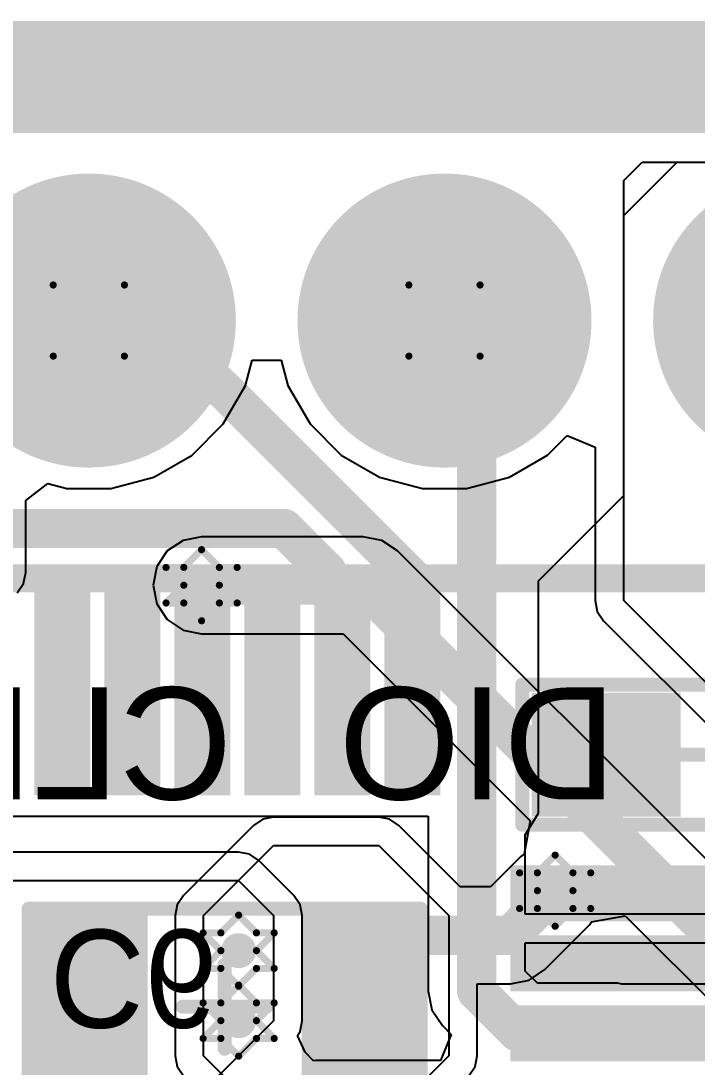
# Model space of a CAD drawing. Header units: millimetres. Extents: x -1.1 to 43.9, y -0.6 to 15.6.
# Drawn here: x 30.45 to 35.27, y 8.17 to 15.64 of the extents above; entities that cross this region are included whole.
import ezdxf

# ---------------------------------------------------------------- set-up
doc = ezdxf.new("R2010")
doc.units = ezdxf.units.MM
for name, color, linetype in [('BottomLayer', 5, 'Continuous'), ('BottomOverlay', 54, 'Continuous'), ('BottomPaste', 16, 'Continuous'), ('BottomSolder', 6, 'Continuous'), ('DrillDrawing', 1, 'Continuous'), ('KeepOutLayer', 6, 'Continuous'), ('Mechanical2', 216, 'Continuous'), ('Mechanical3', 76, 'Continuous'), ('Mechanical4', 56, 'Continuous'), ('Mechanical5', 56, 'Continuous'), ('Mechanical6', 56, 'Continuous'), ('Mechanical7', 56, 'Continuous'), ('MultiLayer', 9, 'Continuous'), ('PadHoleLayer', 156, 'Continuous'), ('TopLayer', 1, 'Continuous'), ('TopPaste', 8, 'Continuous'), ('TopSolder', 216, 'Continuous'), ('ViaHoleLayer', 16, 'Continuous')]:
    doc.layers.add(name, color=color, linetype=linetype)
doc.styles.add('Arial', font='', dxfattribs={"height": 0.2})
doc.styles.get('Arial').set_extended_font_data('Arial')

# ---------------------------------------------------------------- blocks, each defined once
blk = doc.blocks.new('LQFP48_STM_53')
at = {"layer": 'TopLayer'}
for points in [[(0.0999998, 4.950000259999999), (0.3999992, 4.950000259999999), (0.3999992, 3.50000062), (0.0999998, 3.50000062)], [(0.5999987999999999, 4.950000259999999), (0.8999982, 4.950000259999999), (0.8999982, 3.50000062), (0.5999987999999999, 3.50000062)], [(1.10000034, 4.950000259999999), (1.39999974, 4.950000259999999), (1.39999974, 3.50000062), (1.10000034, 3.50000062)], [(1.59999934, 4.950000259999999), (1.89999874, 4.950000259999999), (1.89999874, 3.50000062), (1.59999934, 3.50000062)], [(2.10000088, 4.950000259999999), (2.40000028, 4.950000259999999), (2.40000028, 3.50000062), (2.10000088, 3.50000062)], [(2.59999988, 4.950000259999999), (2.89999928, 4.950000259999999), (2.89999928, 3.50000062), (2.59999988, 3.50000062)], [(3.50000062, 2.59999988), (3.50000062, 2.89999928), (4.950000259999999, 2.89999928), (4.950000259999999, 2.59999988)], [(3.50000062, 2.10000088), (3.50000062, 2.40000028), (4.950000259999999, 2.40000028), (4.950000259999999, 2.10000088)], [(3.50000062, 1.60000188), (3.50000062, 1.90000128), (4.950000259999999, 1.90000128), (4.950000259999999, 1.60000188)]]:
    blk.add_hatch(color=1, dxfattribs=at).paths.add_polyline_path(points)
at = {"layer": 'TopPaste'}
for points in [[(0.0999998, 4.950000259999999), (0.3999992, 4.950000259999999), (0.3999992, 3.50000062), (0.0999998, 3.50000062)], [(0.5999987999999999, 4.950000259999999), (0.8999982, 4.950000259999999), (0.8999982, 3.50000062), (0.5999987999999999, 3.50000062)], [(1.10000034, 4.950000259999999), (1.39999974, 4.950000259999999), (1.39999974, 3.50000062), (1.10000034, 3.50000062)], [(1.59999934, 4.950000259999999), (1.89999874, 4.950000259999999), (1.89999874, 3.50000062), (1.59999934, 3.50000062)], [(2.10000088, 4.950000259999999), (2.40000028, 4.950000259999999), (2.40000028, 3.50000062), (2.10000088, 3.50000062)], [(2.59999988, 4.950000259999999), (2.89999928, 4.950000259999999), (2.89999928, 3.50000062), (2.59999988, 3.50000062)], [(3.50000062, 2.59999988), (3.50000062, 2.89999928), (4.950000259999999, 2.89999928), (4.950000259999999, 2.59999988)], [(3.50000062, 2.10000088), (3.50000062, 2.40000028), (4.950000259999999, 2.40000028), (4.950000259999999, 2.10000088)], [(3.50000062, 1.60000188), (3.50000062, 1.90000128), (4.950000259999999, 1.90000128), (4.950000259999999, 1.60000188)]]:
    blk.add_hatch(color=8, dxfattribs=at).paths.add_polyline_path(points)
at = {"layer": 'TopSolder'}
for points in [[(0.0499999, 5.00000016), (0.4499991, 5.00000016), (0.4499991, 3.45000072), (0.0499999, 3.45000072)], [(0.5499989, 5.00000016), (0.9499980999999998, 5.00000016), (0.9499980999999998, 3.45000072), (0.5499989, 3.45000072)], [(1.05000044, 5.00000016), (1.44999964, 5.00000016), (1.44999964, 3.45000072), (1.05000044, 3.45000072)], [(1.54999944, 5.00000016), (1.94999864, 5.00000016), (1.94999864, 3.45000072), (1.54999944, 3.45000072)], [(2.05000098, 5.00000016), (2.45000018, 5.00000016), (2.45000018, 3.45000072), (2.05000098, 3.45000072)], [(2.54999998, 5.00000016), (2.94999918, 5.00000016), (2.94999918, 3.45000072), (2.54999998, 3.45000072)], [(3.45000072, 2.54999998), (3.45000072, 2.94999918), (5.00000016, 2.94999918), (5.00000016, 2.54999998)], [(3.45000072, 2.05000098), (3.45000072, 2.45000018), (5.00000016, 2.45000018), (5.00000016, 2.05000098)], [(3.45000072, 1.55000198), (3.45000072, 1.95000118), (5.00000016, 1.95000118), (5.00000016, 1.55000198)]]:
    blk.add_hatch(color=216, dxfattribs=at).paths.add_polyline_path(points)
at = {"layer": 'Mechanical4', "const_width": 0.1999996}
blk.add_lwpolyline([(-5.00000016, 5.00000016), (5.00000016, 5.00000016)], dxfattribs=at)
at = {"layer": 'Mechanical6', "const_width": 0.1999996}
blk.add_lwpolyline([(-5.00000016, 5.00000016), (5.00000016, 5.00000016)], dxfattribs=at)
blk = doc.blocks.new('4X1_PINOUT_76')
at = {"layer": 'BottomLayer'}
h = blk.add_hatch(color=5, dxfattribs=at)
edge = h.paths.add_edge_path()
edge.add_arc((-3.81, 0), 1.00000054, 0, 360)
h = blk.add_hatch(color=5, dxfattribs=at)
edge = h.paths.add_edge_path()
edge.add_arc((-1.27, 0), 1.00000054, 0, 360)
h = blk.add_hatch(color=5, dxfattribs=at)
edge = h.paths.add_edge_path()
edge.add_arc((1.27, 0), 1.00000054, 0, 360)
h = blk.add_hatch(color=5, dxfattribs=at)
edge = h.paths.add_edge_path()
edge.add_arc((3.81, 0), 1.00000054, 0, 360)
at = {"layer": 'BottomSolder'}
h = blk.add_hatch(color=6, dxfattribs=at)
edge = h.paths.add_edge_path()
edge.add_arc((-3.81, 0), 1.05000044, 0, 360)
h = blk.add_hatch(color=6, dxfattribs=at)
edge = h.paths.add_edge_path()
edge.add_arc((-1.27, 0), 1.05000044, 0, 360)
h = blk.add_hatch(color=6, dxfattribs=at)
edge = h.paths.add_edge_path()
edge.add_arc((1.27, 0), 1.05000044, 0, 360)
h = blk.add_hatch(color=6, dxfattribs=at)
edge = h.paths.add_edge_path()
edge.add_arc((3.81, 0), 1.05000044, 0, 360)
at = {"layer": 'MultiLayer'}
h = blk.add_hatch(color=9, dxfattribs=at)
edge = h.paths.add_edge_path()
edge.add_arc((-3.81, 0), 1.00000054, 0, 360)
h = blk.add_hatch(color=9, dxfattribs=at)
edge = h.paths.add_edge_path()
edge.add_arc((-1.27, 0), 1.00000054, 0, 360)
h = blk.add_hatch(color=9, dxfattribs=at)
edge = h.paths.add_edge_path()
edge.add_arc((1.27, 0), 1.00000054, 0, 360)
h = blk.add_hatch(color=9, dxfattribs=at)
edge = h.paths.add_edge_path()
edge.add_arc((3.81, 0), 1.00000054, 0, 360)
at = {"layer": 'PadHoleLayer'}
h = blk.add_hatch(color=156, dxfattribs=at)
edge = h.paths.add_edge_path()
edge.add_arc((-3.81, 0), 0.52500022, 0, 360)
h = blk.add_hatch(color=156, dxfattribs=at)
edge = h.paths.add_edge_path()
edge.add_arc((-1.27, 0), 0.52500022, 0, 360)
h = blk.add_hatch(color=156, dxfattribs=at)
edge = h.paths.add_edge_path()
edge.add_arc((1.27, 0), 0.52500022, 0, 360)
h = blk.add_hatch(color=156, dxfattribs=at)
edge = h.paths.add_edge_path()
edge.add_arc((3.81, 0), 0.52500022, 0, 360)
at = {"layer": 'TopLayer'}
h = blk.add_hatch(color=1, dxfattribs=at)
edge = h.paths.add_edge_path()
edge.add_arc((-3.81, 0), 1.00000054, 0, 360)
h = blk.add_hatch(color=1, dxfattribs=at)
edge = h.paths.add_edge_path()
edge.add_arc((-1.27, 0), 1.00000054, 0, 360)
h = blk.add_hatch(color=1, dxfattribs=at)
edge = h.paths.add_edge_path()
edge.add_arc((1.27, 0), 1.00000054, 0, 360)
h = blk.add_hatch(color=1, dxfattribs=at)
edge = h.paths.add_edge_path()
edge.add_arc((3.81, 0), 1.00000054, 0, 360)
at = {"layer": 'TopSolder'}
h = blk.add_hatch(color=216, dxfattribs=at)
edge = h.paths.add_edge_path()
edge.add_arc((-3.81, 0), 1.05000044, 0, 360)
h = blk.add_hatch(color=216, dxfattribs=at)
edge = h.paths.add_edge_path()
edge.add_arc((-1.27, 0), 1.05000044, 0, 360)
h = blk.add_hatch(color=216, dxfattribs=at)
edge = h.paths.add_edge_path()
edge.add_arc((1.27, 0), 1.05000044, 0, 360)
h = blk.add_hatch(color=216, dxfattribs=at)
edge = h.paths.add_edge_path()
edge.add_arc((3.81, 0), 1.05000044, 0, 360)
blk = doc.blocks.new('CAP_0805_B_91')
at = {"layer": 'BottomLayer'}
for points in [[(-0.5999975299999999, 0.6499999699999999), (-0.5999975300000001, -0.6499999700000001), (-1.29999867, -0.6499999699999999), (-1.29999867, 0.6499999700000001)], [(1.30000121, 0.6499999699999999), (1.30000121, -0.6499999700000001), (0.6000000699999999, -0.6499999699999999), (0.6000000700000001, 0.6499999700000001)]]:
    blk.add_hatch(color=5, dxfattribs=at).paths.add_polyline_path(points)
at = {"layer": 'BottomPaste'}
for points in [[(-0.5999975299999999, 0.6499999699999999), (-0.5999975300000001, -0.6499999700000001), (-1.29999867, -0.6499999699999999), (-1.29999867, 0.6499999700000001)], [(1.30000121, 0.6499999699999999), (1.30000121, -0.6499999700000001), (0.6000000699999999, -0.6499999699999999), (0.6000000700000001, 0.6499999700000001)]]:
    blk.add_hatch(color=16, dxfattribs=at).paths.add_polyline_path(points)
at = {"layer": 'BottomSolder'}
for points in [[(-0.5499976299999998, 0.69999987), (-0.5499976300000001, -0.69999987), (-1.34999857, -0.69999987), (-1.34999857, 0.69999987)], [(1.35000111, 0.69999987), (1.35000111, -0.69999987), (0.5500001699999998, -0.69999987), (0.5500001700000001, 0.69999987)]]:
    blk.add_hatch(color=6, dxfattribs=at).paths.add_polyline_path(points)
at = {"layer": 'Mechanical3', "const_width": 0.0999998}
for points in [[(-1.10000034, -0.7000011399999999), (-1.10000034, 0.7000011399999999)], [(-1.10000034, 0.7000011399999999), (1.10000034, 0.7000011399999999)], [(1.10000034, -0.7000011399999999), (1.10000034, 0.7000011399999999)], [(-1.10000034, -0.7000011399999999), (1.10000034, -0.7000011399999999)]]:
    blk.add_lwpolyline(points, dxfattribs=at)
at = {"layer": 'Mechanical3', "const_width": 0.0499999}
for points in [[(-1.12499902, 0.7000011399999999, 1), (-1.07500166, 0.7000011399999999, 1)], [(-1.12499902, 0.7000011399999999, 1), (-1.07500166, 0.7000011399999999, 1)], [(1.07500166, 0.7000011399999999, 1), (1.12499902, 0.7000011399999999, 1)], [(1.07500166, 0.7000011399999999, 1), (1.12499902, 0.7000011399999999, 1)], [(-1.12499902, -0.7000011399999999, 1), (-1.07500166, -0.7000011399999999, 1)], [(-1.12499902, -0.7000011399999999, 1), (-1.07500166, -0.7000011399999999, 1)], [(1.07500166, -0.7000011399999999, 1), (1.12499902, -0.7000011399999999, 1)], [(1.07500166, -0.7000011399999999, 1), (1.12499902, -0.7000011399999999, 1)]]:
    blk.add_lwpolyline(points, format="xyb", close=True, dxfattribs=at)
at = {"layer": 'Mechanical5', "const_width": 0.0999998}
for points in [[(-1.39999974, 0.7000011399999999), (1.39999974, 0.7000011399999999)], [(-1.39999974, -0.7000011399999999), (-1.39999974, 0.7000011399999999)], [(1.39999974, -0.7000011399999999), (1.39999974, 0.7000011399999999)], [(0, -0.2999994), (0, 0.2999994)], [(-0.2999994, 0), (0.2999994, 0)], [(-1.39999974, -0.7000011399999999), (1.39999974, -0.7000011399999999)]]:
    blk.add_lwpolyline(points, dxfattribs=at)
at = {"layer": 'Mechanical5', "const_width": 0.0499999}
for points in [[(-1.42499842, 0.7000011399999999, 1), (-1.37500106, 0.7000011399999999, 1)], [(-1.42499842, 0.7000011399999999, 1), (-1.37500106, 0.7000011399999999, 1)], [(1.37500106, 0.7000011399999999, 1), (1.42499842, 0.7000011399999999, 1)], [(1.37500106, 0.7000011399999999, 1), (1.42499842, 0.7000011399999999, 1)], [(-0.02499868, 0.2999994, 1), (0.02499868, 0.2999994, 1)], [(-0.32499808, 0, 1), (-0.27500072, 0, 1)], [(0.27500072, 0, 1), (0.32499808, 0, 1)], [(-0.02499868, -0.2999994, 1), (0.02499868, -0.2999994, 1)], [(-1.42499842, -0.7000011399999999, 1), (-1.37500106, -0.7000011399999999, 1)], [(-1.42499842, -0.7000011399999999, 1), (-1.37500106, -0.7000011399999999, 1)], [(1.37500106, -0.7000011399999999, 1), (1.42499842, -0.7000011399999999, 1)], [(1.37500106, -0.7000011399999999, 1), (1.42499842, -0.7000011399999999, 1)]]:
    blk.add_lwpolyline(points, format="xyb", close=True, dxfattribs=at)
at = {"layer": 'Mechanical7', "const_width": 0.0999998}
for points in [[(-1.39999974, 0.7000011399999999), (1.39999974, 0.7000011399999999)], [(-1.39999974, -0.7000011399999999), (-1.39999974, 0.7000011399999999)], [(1.39999974, -0.7000011399999999), (1.39999974, 0.7000011399999999)], [(-1.39999974, -0.7000011399999999), (1.39999974, -0.7000011399999999)]]:
    blk.add_lwpolyline(points, dxfattribs=at)
at = {"layer": 'Mechanical7', "const_width": 0.0499999}
for points in [[(-1.42499842, 0.7000011399999999, 1), (-1.37500106, 0.7000011399999999, 1)], [(-1.42499842, 0.7000011399999999, 1), (-1.37500106, 0.7000011399999999, 1)], [(1.37500106, 0.7000011399999999, 1), (1.42499842, 0.7000011399999999, 1)], [(1.37500106, 0.7000011399999999, 1), (1.42499842, 0.7000011399999999, 1)], [(-1.42499842, -0.7000011399999999, 1), (-1.37500106, -0.7000011399999999, 1)], [(-1.42499842, -0.7000011399999999, 1), (-1.37500106, -0.7000011399999999, 1)], [(1.37500106, -0.7000011399999999, 1), (1.42499842, -0.7000011399999999, 1)], [(1.37500106, -0.7000011399999999, 1), (1.42499842, -0.7000011399999999, 1)]]:
    blk.add_lwpolyline(points, format="xyb", close=True, dxfattribs=at)
at = {"layer": 'Mechanical7', "text_generation_flag": 2}
blk.add_text('C6', height=0.7000011399999999, rotation=180, dxfattribs=at).set_placement((-1.25000258, 0.5500039800000001))
blk = doc.blocks.new('CAP_0603_92')
at = {"layer": 'TopLayer'}
for points in [[(-0.3175, 0.3937), (-0.3175, -0.3937), (-1.2827, -0.3937), (-1.2827, 0.3937)], [(1.2827, 0.3937), (1.2827, -0.3937), (0.3175, -0.3937), (0.3175, 0.3937)]]:
    blk.add_hatch(color=1, dxfattribs=at).paths.add_polyline_path(points)
at = {"layer": 'TopPaste'}
for points in [[(-0.3175, 0.3937), (-0.3175, -0.3937), (-1.2827, -0.3937), (-1.2827, 0.3937)], [(1.2827, 0.3937), (1.2827, -0.3937), (0.3175, -0.3937), (0.3175, 0.3937)]]:
    blk.add_hatch(color=8, dxfattribs=at).paths.add_polyline_path(points)
at = {"layer": 'TopSolder'}
for points in [[(-0.2675001, 0.4436999), (-0.2675001, -0.4436999), (-1.3326999, -0.4436999), (-1.3326999, 0.4436999)], [(1.3326999, 0.4436999), (1.3326999, -0.4436999), (0.2675001, -0.4436999), (0.2675001, 0.4436999)]]:
    blk.add_hatch(color=216, dxfattribs=at).paths.add_polyline_path(points)
at = {"layer": 'Mechanical2', "const_width": 0.0999998}
for points in [[(-1.00000054, 0.499999), (-1.00000054, -0.499999)], [(1.00000054, 0.499999), (-1.00000054, 0.499999)], [(1.00000054, 0.499999), (1.00000054, -0.499999)], [(1.00000054, -0.499999), (-1.00000054, -0.499999)]]:
    blk.add_lwpolyline(points, dxfattribs=at)
at = {"layer": 'Mechanical2', "const_width": 0.0499999}
for points in [[(-1.02499922, 0.499999, 1), (-0.97500186, 0.499999, 1)], [(-1.02499922, 0.499999, 1), (-0.97500186, 0.499999, 1)], [(0.97500186, 0.499999, 1), (1.02499922, 0.499999, 1)], [(0.97500186, 0.499999, 1), (1.02499922, 0.499999, 1)], [(-1.02499922, -0.499999, 1), (-0.97500186, -0.499999, 1)], [(-1.02499922, -0.499999, 1), (-0.97500186, -0.499999, 1)], [(0.97500186, -0.499999, 1), (1.02499922, -0.499999, 1)], [(0.97500186, -0.499999, 1), (1.02499922, -0.499999, 1)]]:
    blk.add_lwpolyline(points, format="xyb", close=True, dxfattribs=at)
at = {"layer": 'Mechanical4', "const_width": 0.0999998}
for points in [[(1.39999974, 0.499999), (-1.39999974, 0.499999)], [(-1.39999974, 0.499999), (-1.39999974, -0.499999)], [(1.39999974, 0.499999), (1.39999974, -0.499999)], [(0, 0.2999994), (0, -0.2999994)], [(0.2999994, 0), (-0.2999994, 0)], [(1.39999974, -0.499999), (-1.39999974, -0.499999)]]:
    blk.add_lwpolyline(points, dxfattribs=at)
at = {"layer": 'Mechanical4', "const_width": 0.0499999}
for points in [[(-1.42499842, 0.499999, 1), (-1.37500106, 0.499999, 1)], [(-1.42499842, 0.499999, 1), (-1.37500106, 0.499999, 1)], [(1.37500106, 0.499999, 1), (1.42499842, 0.499999, 1)], [(1.37500106, 0.499999, 1), (1.42499842, 0.499999, 1)], [(-0.02499868, 0.2999994, 1), (0.02499868, 0.2999994, 1)], [(-0.32499808, 0, 1), (-0.27500072, 0, 1)], [(0.27500072, 0, 1), (0.32499808, 0, 1)], [(-0.02499868, -0.2999994, 1), (0.02499868, -0.2999994, 1)], [(-1.42499842, -0.499999, 1), (-1.37500106, -0.499999, 1)], [(-1.42499842, -0.499999, 1), (-1.37500106, -0.499999, 1)], [(1.37500106, -0.499999, 1), (1.42499842, -0.499999, 1)], [(1.37500106, -0.499999, 1), (1.42499842, -0.499999, 1)]]:
    blk.add_lwpolyline(points, format="xyb", close=True, dxfattribs=at)
at = {"layer": 'Mechanical6', "const_width": 0.0999998}
for points in [[(1.39999974, 0.499999), (-1.39999974, 0.499999)], [(-1.39999974, 0.499999), (-1.39999974, -0.499999)], [(1.39999974, 0.499999), (1.39999974, -0.499999)], [(1.39999974, -0.499999), (-1.39999974, -0.499999)]]:
    blk.add_lwpolyline(points, dxfattribs=at)
at = {"layer": 'Mechanical6', "const_width": 0.0499999}
for points in [[(-1.42499842, 0.499999, 1), (-1.37500106, 0.499999, 1)], [(-1.42499842, 0.499999, 1), (-1.37500106, 0.499999, 1)], [(1.37500106, 0.499999, 1), (1.42499842, 0.499999, 1)], [(1.37500106, 0.499999, 1), (1.42499842, 0.499999, 1)], [(-1.42499842, -0.499999, 1), (-1.37500106, -0.499999, 1)], [(-1.42499842, -0.499999, 1), (-1.37500106, -0.499999, 1)], [(1.37500106, -0.499999, 1), (1.42499842, -0.499999, 1)], [(1.37500106, -0.499999, 1), (1.42499842, -0.499999, 1)]]:
    blk.add_lwpolyline(points, format="xyb", close=True, dxfattribs=at)
at = {"layer": 'Mechanical6'}
blk.add_text('C5', height=0.499999, dxfattribs=at).set_placement((-1.00000054, -0.3999992))

msp = doc.modelspace()

# ---------------------------------------------------------------- hatches: boundary and pattern name
at = {"layer": 'BottomLayer'}
h = msp.add_hatch(color=5, dxfattribs=at)
edge = h.paths.add_edge_path()
edge.add_arc((31.73529848, 11.61000218), 0.12499848, 0, 360)
h = msp.add_hatch(color=5, dxfattribs=at)
edge = h.paths.add_edge_path()
edge.add_arc((34.2605106, 9.42840888), 0.12499848, 0, 360)
h = msp.add_hatch(color=5, dxfattribs=at)
edge = h.paths.add_edge_path()
edge.add_arc((31.9999995, 8.99999978), 0.12499848, 0, 360)
h = msp.add_hatch(color=5, dxfattribs=at)
edge = h.paths.add_edge_path()
edge.add_arc((31.9999995, 8.500000779999999), 0.12499848, 0, 360)
at = {"layer": 'TopLayer'}
h = msp.add_hatch(color=1, dxfattribs=at)
edge = h.paths.add_edge_path()
edge.add_arc((31.73529848, 11.61000218), 0.12499848, 0, 360)
h = msp.add_hatch(color=1, dxfattribs=at)
edge = h.paths.add_edge_path()
edge.add_arc((34.2605106, 9.42840888), 0.12499848, 0, 360)
h = msp.add_hatch(color=1, dxfattribs=at)
edge = h.paths.add_edge_path()
edge.add_arc((31.9999995, 8.99999978), 0.12499848, 0, 360)
h = msp.add_hatch(color=1, dxfattribs=at)
edge = h.paths.add_edge_path()
edge.add_arc((31.9999995, 8.500000779999999), 0.12499848, 0, 360)
at = {"layer": 'ViaHoleLayer'}
h = msp.add_hatch(color=16, dxfattribs=at)
edge = h.paths.add_edge_path()
edge.add_arc((31.73529848, 11.61000218), 0.07499858, 0, 360)
h = msp.add_hatch(color=16, dxfattribs=at)
edge = h.paths.add_edge_path()
edge.add_arc((34.2605106, 9.42840888), 0.07499858, 0, 360)
h = msp.add_hatch(color=16, dxfattribs=at)
edge = h.paths.add_edge_path()
edge.add_arc((31.9999995, 8.99999978), 0.07499858, 0, 360)
h = msp.add_hatch(color=16, dxfattribs=at)
edge = h.paths.add_edge_path()
edge.add_arc((31.9999995, 8.500000779999999), 0.07499858, 0, 360)

# ---------------------------------------------------------------- linework, layer by layer
at = {"layer": 'BottomLayer'}
for p, q in [((34.74999908, 14.2499969), (35.13213954, 14.6321399)), ((35.13213954, 14.6321399), (36.8678587, 14.6321399)), ((34.74999908, 11.49999986), (34.74999908, 14.2499969)), ((32.0482214, 13.0368167), (32.09647124, 13.21689)), ((32.09647124, 13.21689), (32.30352696, 13.21689)), ((32.30352696, 13.21689), (32.3517768, 13.0368167)), ((31.89023848, 12.7631825), (32.0482214, 13.0368167)), ((32.3517768, 13.0368167), (32.50975972, 12.7631825)), ((31.66681754, 12.53976156), (31.89023848, 12.7631825)), ((32.50975972, 12.7631825), (32.73318066, 12.53976156)), ((34.20681754, 12.53976156), (34.34608066, 12.67902468)), ((34.34608066, 12.67902468), (34.54608026, 12.59618004)), ((34.54608026, 12.59618004), (34.54608026, 11.49999986)), ((31.39318334, 12.38177864), (31.66681754, 12.53976156)), ((32.73318066, 12.53976156), (33.00681486, 12.38177864)), ((33.93318334, 12.38177864), (34.20681754, 12.53976156)), ((30.47891796, 12.21426564), (30.63758922, 12.33602054)), ((30.63758922, 12.33602054), (30.77201618, 12.3000008)), ((31.08798202, 12.3000008), (31.39318334, 12.38177864)), ((33.00681486, 12.38177864), (33.31201618, 12.3000008)), ((33.62798202, 12.3000008), (33.93318334, 12.38177864)), ((30.77201618, 12.3000008), (31.08798202, 12.3000008)), ((33.31201618, 12.3000008), (33.62798202, 12.3000008)), ((30.47891796, 11.69999946), (30.47891796, 12.21426564)), ((31.73529848, 11.95666138), (31.60263682, 11.93027332)), ((32.89000026, 11.95666138), (31.73529848, 11.95666138)), ((33.02266192, 11.93027332), (32.89000026, 11.95666138)), ((31.60263682, 11.93027332), (31.49017324, 11.85512742)), ((33.1351255, 11.85512742), (33.02266192, 11.93027332)), ((31.49017324, 11.85512742), (31.41502734, 11.74266384)), ((36.24512436, 8.74512856), (33.1351255, 11.85512742)), ((31.41502734, 11.74266384), (31.38863928, 11.61000218)), ((30.46339602, 11.62196304), (30.47891796, 11.69999946)), ((30.4191924, 11.5558062), (30.46339602, 11.62196304)), ((31.38863928, 11.61000218), (31.41502734, 11.47734052)), ((31.41502734, 11.47734052), (31.49017324, 11.36487694)), ((34.54608026, 11.49999986), (34.5616022, 11.42196344)), ((36.49999811999999, 9.750000819999999), (34.74999908, 11.49999986)), ((31.49017324, 11.36487694), (31.60263682, 11.28973104)), ((34.5616022, 11.42196344), (34.60580582, 11.3558066)), ((31.60263682, 11.28973104), (31.73529848, 11.26334298)), ((34.60580582, 11.3558066), (36.35580486, 9.605807559999999)), ((31.73529848, 11.26334298), (32.74640898, 11.26334298)), ((32.74640898, 11.26334298), (34.08182667999999, 9.92792528)), ((32.17196258, 9.9383977), (32.10580574, 9.89419408)), ((32.249999, 9.95392218), (32.17196258, 9.9383977)), ((32.2500117, 9.953919639999999), (32.249999, 9.95392218)), ((33.00000004, 9.953919639999999), (32.2500117, 9.953919639999999)), ((33.07803646, 9.9383977), (33.00000004, 9.953919639999999)), ((33.1441933, 9.89419408), (33.07803646, 9.9383977)), ((32.10580574, 9.89419408), (31.60580673999999, 9.39419508)), ((33.58172608, 9.4566613), (33.1441933, 9.89419408)), ((34.08182667999999, 9.92792528), (34.03815646, 9.688751259999998)), ((31.75, 9.25000182), (32.249999, 9.750000819999999)), ((32.249999, 9.750000819999999), (33.00000004, 9.750000819999999)), ((33.00000004, 9.750000819999999), (33.49999904, 9.25000182)), ((34.01538536, 9.67353412), (33.79851254, 9.4566613)), ((34.03815646, 9.688751259999998), (34.01538536, 9.67353412)), ((33.79851254, 9.4566613), (33.58172608, 9.4566613)), ((31.60580673999999, 9.39419508), (31.56160312, 9.32803824)), ((31.56160312, 9.32803824), (31.54608117999999, 9.25000182)), ((31.54608117999999, 9.25000182), (31.54608117999999, 8.24999874)), ((31.75, 8.24999874), (31.75, 9.25000182)), ((33.49999904, 9.25000182), (33.49999904, 8.24999874)), ((34.50563584, 9.183283639999999), (34.52085298, 9.20605474)), ((34.52085298, 9.20605474), (34.760027, 9.24972496)), ((34.760027, 9.24972496), (35.65333991999999, 8.35641204)), ((34.18722906, 8.864876859999999), (34.50563584, 9.183283639999999)), ((34.07476548, 8.789730959999998), (34.18722906, 8.864876859999999)), ((33.70391786, 8.24999874), (33.70391786, 8.7633429)), ((33.70391786, 8.7633429), (33.94210382, 8.7633429)), ((33.94210382, 8.7633429), (34.07476548, 8.789730959999998)), ((31.54608117999999, 8.24999874), (31.56160312, 8.171962319999999)), ((32.10833558, 7.89166316), (31.75, 8.24999874)), ((33.49999904, 8.24999874), (33.07417312, 7.824172819999999)), ((33.68839592, 8.171962319999999), (33.70391786, 8.24999874)), ((31.56160312, 8.171962319999999), (31.60580673999999, 8.10580548)), ((33.6441923, 8.10580548), (33.68839592, 8.171962319999999))]:
    msp.add_line(p, q, dxfattribs=at)
at = {"layer": 'BottomLayer', "const_width": 0.27999944}
for points in [[(31.73529848, 11.61000218), (32.89000026, 11.61000218)], [(32.89000026, 11.61000218), (35.99999912, 8.50000332)], [(33.94210382, 9.1100021), (34.2605106, 9.42840888)], [(32.85000034, 8.899999979999999), (33.06000246, 9.1100021)], [(33.06000246, 9.1100021), (33.94210382, 9.1100021)], [(32.85000034, 8.60000058), (32.85000034, 8.899999979999999)]]:
    msp.add_lwpolyline(points, dxfattribs=at)
at = {"layer": 'BottomLayer', "const_width": 0.13999972}
for points in [[(31.66529862, 11.61000218, 1), (31.80529834, 11.61000218, 1)], [(32.8200004, 11.61000218, 1), (32.96000012, 11.61000218, 1)], [(32.8200004, 11.61000218, 1), (32.96000012, 11.61000218, 1)], [(34.19051074, 9.42840888, 1), (34.33051046, 9.42840888, 1)], [(32.9900026, 9.1100021, 1), (33.13000232, 9.1100021, 1)], [(32.9900026, 9.1100021, 1), (33.13000232, 9.1100021, 1)], [(33.87210396, 9.1100021, 1), (34.01210368, 9.1100021, 1)], [(33.87210396, 9.1100021, 1), (34.01210368, 9.1100021, 1)], [(32.78000048, 8.899999979999999, 1), (32.9200002, 8.899999979999999, 1)], [(32.78000048, 8.899999979999999, 1), (32.9200002, 8.899999979999999, 1)], [(32.78000048, 8.60000058, 1), (32.9200002, 8.60000058, 1)]]:
    msp.add_lwpolyline(points, format="xyb", close=True, dxfattribs=at)
at = {"layer": 'DrillDrawing'}
for points, const_width in [([(0, 15.24), (43.46999941999999, 15.24)], 0.1999996), ([(30.6759991, 13.75400094), (31.1839991, 13.75400094)], 0.0508), ([(30.6759991, 13.24600094), (30.6759991, 13.75400094)], 0.0508), ([(31.1839991, 13.24600094), (31.1839991, 13.75400094)], 0.0508), ([(33.2159991, 13.75400094), (33.7239991, 13.75400094)], 0.0508), ([(33.2159991, 13.24600094), (33.2159991, 13.75400094)], 0.0508), ([(33.7239991, 13.24600094), (33.7239991, 13.75400094)], 0.0508), ([(30.6759991, 13.24600094), (31.1839991, 13.24600094)], 0.0508), ([(33.2159991, 13.24600094), (33.7239991, 13.24600094)], 0.0508), ([(31.60829847999999, 11.73700218), (31.73529848, 11.86400218)], 0.0508), ([(31.73529848, 11.86400218), (31.86229848, 11.73700218)], 0.0508), ([(31.48129848, 11.73700218), (31.60829847999999, 11.61000218)], 0.0508), ([(31.48129848, 11.73700218), (31.60829847999999, 11.73700218)], 0.0508), ([(31.86229848, 11.73700218), (31.98929848, 11.73700218)], 0.0508), ([(31.86229848, 11.61000218), (31.98929848, 11.73700218)], 0.0508), ([(31.48129848, 11.48300218), (31.60829847999999, 11.61000218)], 0.0508), ([(31.86229848, 11.61000218), (31.98929848, 11.48300218)], 0.0508), ([(31.48129848, 11.48300218), (31.60829847999999, 11.48300218)], 0.0508), ([(31.60829847999999, 11.48300218), (31.73529848, 11.35600218)], 0.0508), ([(31.73529848, 11.35600218), (31.86229848, 11.48300218)], 0.0508), ([(31.86229848, 11.48300218), (31.98929848, 11.48300218)], 0.0508), ([(34.1335106, 9.55540888), (34.2605106, 9.68240888)], 0.0508), ([(34.2605106, 9.68240888), (34.3875106, 9.55540888)], 0.0508), ([(34.0065106, 9.55540888), (34.1335106, 9.42840888)], 0.0508), ([(34.0065106, 9.55540888), (34.1335106, 9.55540888)], 0.0508), ([(34.3875106, 9.55540888), (34.51451059999999, 9.55540888)], 0.0508), ([(34.3875106, 9.42840888), (34.51451059999999, 9.55540888)], 0.0508), ([(34.0065106, 9.30140888), (34.1335106, 9.42840888)], 0.0508), ([(34.3875106, 9.42840888), (34.51451059999999, 9.30140888)], 0.0508), ([(31.8729995, 9.12699978), (31.9999995, 9.25399978)], 0.0508), ([(31.9999995, 9.25399978), (32.1269995, 9.12699978)], 0.0508), ([(34.0065106, 9.30140888), (34.1335106, 9.30140888)], 0.0508), ([(34.1335106, 9.30140888), (34.2605106, 9.17440888)], 0.0508), ([(34.2605106, 9.17440888), (34.3875106, 9.30140888)], 0.0508), ([(34.3875106, 9.30140888), (34.51451059999999, 9.30140888)], 0.0508), ([(31.7459995, 9.12699978), (31.8729995, 8.99999978)], 0.0508), ([(31.7459995, 9.12699978), (31.8729995, 9.12699978)], 0.0508), ([(32.1269995, 9.12699978), (32.2539995, 9.12699978)], 0.0508), ([(32.1269995, 8.99999978), (32.2539995, 9.12699978)], 0.0508), ([(31.7459995, 8.872999779999999), (31.8729995, 8.99999978)], 0.0508), ([(32.1269995, 8.99999978), (32.2539995, 8.872999779999999)], 0.0508), ([(31.7459995, 8.872999779999999), (31.8729995, 8.872999779999999)], 0.0508), ([(31.8729995, 8.872999779999999), (31.9999995, 8.74599978)], 0.0508), ([(31.9999995, 8.74599978), (32.1269995, 8.872999779999999)], 0.0508), ([(32.1269995, 8.872999779999999), (32.2539995, 8.872999779999999)], 0.0508), ([(31.8729995, 8.62700078), (31.9999995, 8.75400078)], 0.0508), ([(31.9999995, 8.75400078), (32.1269995, 8.62700078)], 0.0508), ([(31.7459995, 8.62700078), (31.8729995, 8.500000779999999)], 0.0508), ([(31.7459995, 8.62700078), (31.8729995, 8.62700078)], 0.0508), ([(32.1269995, 8.62700078), (32.2539995, 8.62700078)], 0.0508), ([(32.1269995, 8.500000779999999), (32.2539995, 8.62700078)], 0.0508), ([(31.7459995, 8.37300078), (31.8729995, 8.500000779999999)], 0.0508), ([(32.1269995, 8.500000779999999), (32.2539995, 8.37300078)], 0.0508), ([(31.7459995, 8.37300078), (31.8729995, 8.37300078)], 0.0508), ([(31.8729995, 8.37300078), (31.9999995, 8.24600078)], 0.0508), ([(31.9999995, 8.24600078), (32.1269995, 8.37300078)], 0.0508), ([(32.1269995, 8.37300078), (32.2539995, 8.37300078)], 0.0508)]:
    msp.add_lwpolyline(points, dxfattribs=dict(at, const_width=const_width))
at = {"layer": 'DrillDrawing', "const_width": 0.0254}
for points in [[(30.6632991, 13.75400094, 1), (30.6886991, 13.75400094, 1)], [(30.6632991, 13.75400094, 1), (30.6886991, 13.75400094, 1)], [(31.1712991, 13.75400094, 1), (31.1966991, 13.75400094, 1)], [(31.1712991, 13.75400094, 1), (31.1966991, 13.75400094, 1)], [(33.2032991, 13.75400094, 1), (33.22869909999999, 13.75400094, 1)], [(33.2032991, 13.75400094, 1), (33.22869909999999, 13.75400094, 1)], [(33.7112991, 13.75400094, 1), (33.7366991, 13.75400094, 1)], [(33.7112991, 13.75400094, 1), (33.7366991, 13.75400094, 1)], [(30.6632991, 13.24600094, 1), (30.6886991, 13.24600094, 1)], [(30.6632991, 13.24600094, 1), (30.6886991, 13.24600094, 1)], [(31.1712991, 13.24600094, 1), (31.1966991, 13.24600094, 1)], [(31.1712991, 13.24600094, 1), (31.1966991, 13.24600094, 1)], [(33.2032991, 13.24600094, 1), (33.22869909999999, 13.24600094, 1)], [(33.2032991, 13.24600094, 1), (33.22869909999999, 13.24600094, 1)], [(33.7112991, 13.24600094, 1), (33.7366991, 13.24600094, 1)], [(33.7112991, 13.24600094, 1), (33.7366991, 13.24600094, 1)], [(31.72259848, 11.86400218, 1), (31.74799848, 11.86400218, 1)], [(31.72259848, 11.86400218, 1), (31.74799848, 11.86400218, 1)], [(31.46859848, 11.73700218, 1), (31.49399848, 11.73700218, 1)], [(31.46859848, 11.73700218, 1), (31.49399848, 11.73700218, 1)], [(31.59559848, 11.73700218, 1), (31.62099848, 11.73700218, 1)], [(31.59559848, 11.73700218, 1), (31.62099848, 11.73700218, 1)], [(31.84959848, 11.73700218, 1), (31.87499848, 11.73700218, 1)], [(31.84959848, 11.73700218, 1), (31.87499848, 11.73700218, 1)], [(31.97659848, 11.73700218, 1), (32.00199848, 11.73700218, 1)], [(31.97659848, 11.73700218, 1), (32.00199848, 11.73700218, 1)], [(31.59559848, 11.61000218, 1), (31.62099848, 11.61000218, 1)], [(31.59559848, 11.61000218, 1), (31.62099848, 11.61000218, 1)], [(31.84959848, 11.61000218, 1), (31.87499848, 11.61000218, 1)], [(31.84959848, 11.61000218, 1), (31.87499848, 11.61000218, 1)], [(31.46859848, 11.48300218, 1), (31.49399848, 11.48300218, 1)], [(31.46859848, 11.48300218, 1), (31.49399848, 11.48300218, 1)], [(31.59559848, 11.48300218, 1), (31.62099848, 11.48300218, 1)], [(31.59559848, 11.48300218, 1), (31.62099848, 11.48300218, 1)], [(31.84959848, 11.48300218, 1), (31.87499848, 11.48300218, 1)], [(31.84959848, 11.48300218, 1), (31.87499848, 11.48300218, 1)], [(31.97659848, 11.48300218, 1), (32.00199848, 11.48300218, 1)], [(31.97659848, 11.48300218, 1), (32.00199848, 11.48300218, 1)], [(31.72259848, 11.35600218, 1), (31.74799848, 11.35600218, 1)], [(31.72259848, 11.35600218, 1), (31.74799848, 11.35600218, 1)], [(34.24781059999999, 9.68240888, 1), (34.2732106, 9.68240888, 1)], [(34.24781059999999, 9.68240888, 1), (34.2732106, 9.68240888, 1)], [(33.9938106, 9.55540888, 1), (34.0192106, 9.55540888, 1)], [(33.9938106, 9.55540888, 1), (34.0192106, 9.55540888, 1)], [(34.1208106, 9.55540888, 1), (34.1462106, 9.55540888, 1)], [(34.1208106, 9.55540888, 1), (34.1462106, 9.55540888, 1)], [(34.3748106, 9.55540888, 1), (34.40021059999999, 9.55540888, 1)], [(34.3748106, 9.55540888, 1), (34.40021059999999, 9.55540888, 1)], [(34.5018106, 9.55540888, 1), (34.5272106, 9.55540888, 1)], [(34.5018106, 9.55540888, 1), (34.5272106, 9.55540888, 1)], [(34.1208106, 9.42840888, 1), (34.1462106, 9.42840888, 1)], [(34.1208106, 9.42840888, 1), (34.1462106, 9.42840888, 1)], [(34.3748106, 9.42840888, 1), (34.40021059999999, 9.42840888, 1)], [(34.3748106, 9.42840888, 1), (34.40021059999999, 9.42840888, 1)], [(31.9872995, 9.25399978, 1), (32.0126995, 9.25399978, 1)], [(31.9872995, 9.25399978, 1), (32.0126995, 9.25399978, 1)], [(33.9938106, 9.30140888, 1), (34.0192106, 9.30140888, 1)], [(33.9938106, 9.30140888, 1), (34.0192106, 9.30140888, 1)], [(34.1208106, 9.30140888, 1), (34.1462106, 9.30140888, 1)], [(34.1208106, 9.30140888, 1), (34.1462106, 9.30140888, 1)], [(34.3748106, 9.30140888, 1), (34.40021059999999, 9.30140888, 1)], [(34.3748106, 9.30140888, 1), (34.40021059999999, 9.30140888, 1)], [(34.5018106, 9.30140888, 1), (34.5272106, 9.30140888, 1)], [(34.5018106, 9.30140888, 1), (34.5272106, 9.30140888, 1)], [(34.24781059999999, 9.17440888, 1), (34.2732106, 9.17440888, 1)], [(34.24781059999999, 9.17440888, 1), (34.2732106, 9.17440888, 1)], [(31.7332995, 9.12699978, 1), (31.7586995, 9.12699978, 1)], [(31.7332995, 9.12699978, 1), (31.7586995, 9.12699978, 1)], [(31.8602995, 9.12699978, 1), (31.8856995, 9.12699978, 1)], [(31.8602995, 9.12699978, 1), (31.8856995, 9.12699978, 1)], [(32.11429949999999, 9.12699978, 1), (32.1396995, 9.12699978, 1)], [(32.11429949999999, 9.12699978, 1), (32.1396995, 9.12699978, 1)], [(32.2412995, 9.12699978, 1), (32.26669949999999, 9.12699978, 1)], [(32.2412995, 9.12699978, 1), (32.26669949999999, 9.12699978, 1)], [(31.8602995, 8.99999978, 1), (31.8856995, 8.99999978, 1)], [(31.8602995, 8.99999978, 1), (31.8856995, 8.99999978, 1)], [(32.11429949999999, 8.99999978, 1), (32.1396995, 8.99999978, 1)], [(32.11429949999999, 8.99999978, 1), (32.1396995, 8.99999978, 1)], [(31.7332995, 8.872999779999999, 1), (31.7586995, 8.872999779999999, 1)], [(31.7332995, 8.872999779999999, 1), (31.7586995, 8.872999779999999, 1)], [(31.8602995, 8.872999779999999, 1), (31.8856995, 8.872999779999999, 1)], [(31.8602995, 8.872999779999999, 1), (31.8856995, 8.872999779999999, 1)], [(32.11429949999999, 8.872999779999999, 1), (32.1396995, 8.872999779999999, 1)], [(32.11429949999999, 8.872999779999999, 1), (32.1396995, 8.872999779999999, 1)], [(32.2412995, 8.872999779999999, 1), (32.26669949999999, 8.872999779999999, 1)], [(32.2412995, 8.872999779999999, 1), (32.26669949999999, 8.872999779999999, 1)], [(31.9872995, 8.75400078, 1), (32.0126995, 8.75400078, 1)], [(31.9872995, 8.75400078, 1), (32.0126995, 8.75400078, 1)], [(31.9872995, 8.74599978, 1), (32.0126995, 8.74599978, 1)], [(31.9872995, 8.74599978, 1), (32.0126995, 8.74599978, 1)], [(31.7332995, 8.62700078, 1), (31.7586995, 8.62700078, 1)], [(31.7332995, 8.62700078, 1), (31.7586995, 8.62700078, 1)], [(31.8602995, 8.62700078, 1), (31.8856995, 8.62700078, 1)], [(31.8602995, 8.62700078, 1), (31.8856995, 8.62700078, 1)], [(32.11429949999999, 8.62700078, 1), (32.1396995, 8.62700078, 1)], [(32.11429949999999, 8.62700078, 1), (32.1396995, 8.62700078, 1)], [(32.2412995, 8.62700078, 1), (32.26669949999999, 8.62700078, 1)], [(32.2412995, 8.62700078, 1), (32.26669949999999, 8.62700078, 1)], [(31.8602995, 8.500000779999999, 1), (31.8856995, 8.500000779999999, 1)], [(31.8602995, 8.500000779999999, 1), (31.8856995, 8.500000779999999, 1)], [(32.11429949999999, 8.500000779999999, 1), (32.1396995, 8.500000779999999, 1)], [(32.11429949999999, 8.500000779999999, 1), (32.1396995, 8.500000779999999, 1)], [(31.7332995, 8.37300078, 1), (31.7586995, 8.37300078, 1)], [(31.7332995, 8.37300078, 1), (31.7586995, 8.37300078, 1)], [(31.8602995, 8.37300078, 1), (31.8856995, 8.37300078, 1)], [(31.8602995, 8.37300078, 1), (31.8856995, 8.37300078, 1)], [(32.11429949999999, 8.37300078, 1), (32.1396995, 8.37300078, 1)], [(32.11429949999999, 8.37300078, 1), (32.1396995, 8.37300078, 1)], [(32.2412995, 8.37300078, 1), (32.26669949999999, 8.37300078, 1)], [(32.2412995, 8.37300078, 1), (32.26669949999999, 8.37300078, 1)], [(31.9872995, 8.24600078, 1), (32.0126995, 8.24600078, 1)], [(31.9872995, 8.24600078, 1), (32.0126995, 8.24600078, 1)]]:
    msp.add_lwpolyline(points, format="xyb", close=True, dxfattribs=at)
at = {"layer": 'KeepOutLayer', "const_width": 0.3999992}
for points in [[(0, 15.440025), (43.46999941999999, 15.440025)], [(0.200025, 15.039975), (43.26997442, 15.039975)]]:
    msp.add_lwpolyline(points, dxfattribs=at)
at = {"layer": 'TopLayer'}
for p, q in [((34.74999908, 14.49999894), (34.88214004, 14.6321399)), ((34.88214004, 14.6321399), (37.11786074, 14.6321399)), ((34.74999908, 12.24999836), (34.74999908, 14.49999894)), ((34.14229899999999, 11.64229828), (34.74999908, 12.24999836)), ((34.14229899999999, 9.982705459999998), (34.14229899999999, 11.64229828)), ((28.3899991, 9.960002939999999), (33.35334198, 9.960002939999999)), ((33.35334198, 9.960002939999999), (33.35334198, 8.710592179999999)), ((34.04666038, 9.82630496), (34.14229899999999, 9.982705459999998)), ((34.04666038, 9.2600018), (34.04666038, 9.82630496)), ((31.9999995, 9.703917599999999), (29.25001008, 9.703917599999999)), ((32.07803592, 9.68839566), (31.9999995, 9.703917599999999)), ((32.14419276, 9.64419204), (32.07803592, 9.68839566)), ((32.39419226, 9.39419254), (32.14419276, 9.64419204)), ((29.24999738, 9.49999878), (31.9999995, 9.49999878)), ((31.9999995, 9.49999878), (32.249999, 9.249999279999999)), ((32.43839588, 9.3280357), (32.39419226, 9.39419254)), ((32.45392036, 9.249999279999999), (32.43839588, 9.3280357)), ((32.249999, 9.249999279999999), (32.249999, 8.500000779999999)), ((32.45391782, 9.24998658), (32.45392036, 9.249999279999999)), ((32.45391782, 8.500000779999999), (32.45391782, 9.24998658)), ((35.44000024, 9.2600018), (34.04666038, 9.2600018)), ((34.04666038, 8.85418346), (34.04666038, 9.05608298)), ((34.04666038, 9.05608298), (35.44000024, 9.05608298)), ((34.13418116, 8.76666268), (34.04666038, 8.85418346)), ((34.70500044, 8.76666268), (34.13418116, 8.76666268)), ((34.73848272, 8.7600028), (34.70500044, 8.76666268)), ((35.63999984, 8.7600028), (34.73848272, 8.7600028)), ((33.35334198, 8.710592179999999), (33.37973004, 8.577930519999999)), ((33.37973004, 8.577930519999999), (33.45487594, 8.465466939999999)), ((32.249999, 8.500000779999999), (30.49999742, 6.7499992)), ((32.43839588, 8.42196436), (32.45391782, 8.500000779999999)), ((33.45487594, 8.465466939999999), (33.51890426, 8.401438619999999)), ((32.4200647, 8.394529819999999), (32.43839588, 8.42196436)), ((32.4744334, 8.27443862), (32.4200647, 8.394529819999999)), ((33.51890426, 8.401438619999999), (33.44236898, 8.21666124)), ((32.53462632, 8.213397339999998), (32.4744334, 8.27443862)), ((32.55102964, 8.21666124), (32.53462632, 8.213397339999998)), ((33.44236898, 8.21666124), (32.55102964, 8.21666124))]:
    msp.add_line(p, q, dxfattribs=at)
at = {"layer": 'TopLayer', "const_width": 0.27999944}
for points in [[(30.9299991, 13.50000094), (31.3954287, 13.50000094)], [(31.3954287, 13.50000094), (31.8845184, 13.01091124)], [(33.519999, 13.50000094), (33.70000118, 13.31999876)], [(33.70000118, 8.710592179999999), (33.70000118, 13.31999876)], [(31.8845184, 13.01091124), (31.8890904, 13.01091124)], [(31.8890904, 13.01091124), (33.22999958, 11.67000206)], [(24.26499846, 12.01499756), (32.32440068, 12.01499756)], [(32.32440068, 12.01499756), (32.62998808, 11.70941016)], [(32.62998808, 11.63402296), (32.62998808, 11.70941016)], [(33.22999958, 10.89500234), (33.22999958, 11.67000206)], [(31.73529848, 10.8897039), (31.73529848, 11.61000218)], [(32.62998808, 11.63402296), (32.62999824, 11.6340128)], [(32.62999824, 11.5700048), (32.62999824, 11.6340128)], [(32.62999824, 11.5700048), (32.73000058, 11.47000246)], [(32.73000058, 10.89500234), (32.73000058, 11.47000246)], [(31.73529848, 10.8897039), (31.74000002, 10.88500236)], [(32.73000058, 10.89500234), (32.74000056, 10.88500236)], [(33.22999958, 10.89500234), (33.23999956, 10.88500236)], [(33.70000118, 8.710592179999999), (33.99058988, 8.42000348)], [(33.99058988, 8.42000348), (34.70500044, 8.42000348)], [(34.70500044, 8.42000348), (34.7250004, 8.40000352)]]:
    msp.add_lwpolyline(points, dxfattribs=at)
at = {"layer": 'TopLayer', "const_width": 0.13999972}
for points in [[(30.85999924, 13.50000094, 1), (30.99999896, 13.50000094, 1)], [(31.32542884, 13.50000094, 1), (31.46542856, 13.50000094, 1)], [(31.32542884, 13.50000094, 1), (31.46542856, 13.50000094, 1)], [(33.44999914, 13.50000094, 1), (33.58999885999999, 13.50000094, 1)], [(33.63000132, 13.31999876, 1), (33.77000104, 13.31999876, 1)], [(33.63000132, 13.31999876, 1), (33.77000104, 13.31999876, 1)], [(31.81451854, 13.01091124, 1), (31.95451826, 13.01091124, 1)], [(31.81451854, 13.01091124, 1), (31.95451826, 13.01091124, 1)], [(31.81909053999999, 13.01091124, 1), (31.95909026, 13.01091124, 1)], [(31.81909053999999, 13.01091124, 1), (31.95909026, 13.01091124, 1)], [(32.25440082, 12.01499756, 1), (32.39440054, 12.01499756, 1)], [(32.25440082, 12.01499756, 1), (32.39440054, 12.01499756, 1)], [(32.55998822, 11.70941016, 1), (32.69998794, 11.70941016, 1)], [(32.55998822, 11.70941016, 1), (32.69998794, 11.70941016, 1)], [(33.15999971999999, 11.67000206, 1), (33.29999944, 11.67000206, 1)], [(33.15999971999999, 11.67000206, 1), (33.29999944, 11.67000206, 1)], [(31.66529862, 11.61000218, 1), (31.80529834, 11.61000218, 1)], [(32.55998822, 11.63402296, 1), (32.69998794, 11.63402296, 1)], [(32.55998822, 11.63402296, 1), (32.69998794, 11.63402296, 1)], [(32.55999838, 11.6340128, 1), (32.6999981, 11.6340128, 1)], [(32.55999838, 11.6340128, 1), (32.6999981, 11.6340128, 1)], [(32.55999838, 11.5700048, 1), (32.6999981, 11.5700048, 1)], [(32.55999838, 11.5700048, 1), (32.6999981, 11.5700048, 1)], [(32.66000072, 11.47000246, 1), (32.80000044, 11.47000246, 1)], [(32.66000072, 11.47000246, 1), (32.80000044, 11.47000246, 1)], [(31.66529862, 10.8897039, 1), (31.80529834, 10.8897039, 1)], [(31.66529862, 10.8897039, 1), (31.80529834, 10.8897039, 1)], [(31.67000016, 10.88500236, 1), (31.80999988, 10.88500236, 1)], [(32.66000072, 10.89500234, 1), (32.80000044, 10.89500234, 1)], [(32.66000072, 10.89500234, 1), (32.80000044, 10.89500234, 1)], [(32.6700007, 10.88500236, 1), (32.81000042, 10.88500236, 1)], [(33.15999971999999, 10.89500234, 1), (33.29999944, 10.89500234, 1)], [(33.15999971999999, 10.89500234, 1), (33.29999944, 10.89500234, 1)], [(33.1699997, 10.88500236, 1), (33.30999942, 10.88500236, 1)], [(33.63000132, 8.710592179999999, 1), (33.77000104, 8.710592179999999, 1)], [(33.63000132, 8.710592179999999, 1), (33.77000104, 8.710592179999999, 1)], [(33.92059002, 8.42000348, 1), (34.06058974, 8.42000348, 1)], [(33.92059002, 8.42000348, 1), (34.06058974, 8.42000348, 1)], [(34.63500058, 8.42000348, 1), (34.7750003, 8.42000348, 1)], [(34.63500058, 8.42000348, 1), (34.7750003, 8.42000348, 1)], [(34.65500054, 8.40000352, 1), (34.79500025999999, 8.40000352, 1)]]:
    msp.add_lwpolyline(points, format="xyb", close=True, dxfattribs=at)

# ---------------------------------------------------------------- block references
at = {"rotation": 180}
for name, p in [('4X1_PINOUT_76', (32.1999991, 13.50000094)), ('CAP_0603_92', (35.424999, 10.39999952))]:
    msp.add_blockref(name, p, dxfattribs=at)
for name, p in [('LQFP48_STM_53', (30.48999998, 6.66000192)), ('CAP_0805_B_91', (31.8999997, 8.60000058))]:
    msp.add_blockref(name, p)

# ---------------------------------------------------------------- texts
at = {"layer": 'BottomOverlay', "style": 'Arial', "text_generation_flag": 2}
for s, p in [('CLK', (31.95632166, 10.07997476)), ('DIO', (34.69967914, 10.07997476))]:
    msp.add_text(s, height=0.8000009399999999, dxfattribs=at).set_placement(p)

doc.saveas('drawing.dxf')
